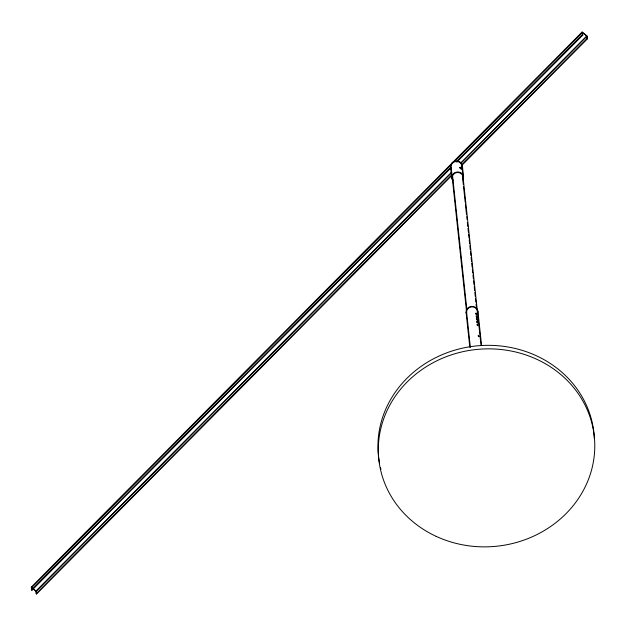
<?xml version="1.0" encoding="UTF-8"?>
<svg xmlns="http://www.w3.org/2000/svg" width="626" height="626" viewBox="0 0 626 626"><rect width="100%" height="100%" fill="white"/><g stroke="black" fill="none" stroke-linecap="round" stroke-linejoin="round"><path stroke-width="0.94" d="M461.824 168.621L460.251 167.173L461.753 168.691M451.307 167.627L31.989 590.201L31.597 589.872L31.3 587.118L582.125 32.02L587.094 36.128L587.384 38.882L461.385 165.859M451.033 165.1L31.723 587.665L31.989 590.201M454.476 161.633L582.54 32.568L586.718 36.018L587.384 38.882M31.597 589.872L450.908 167.298M456.417 161.751L582.415 34.766L582.125 32.02M456.816 162.079L582.814 35.095L582.54 32.568M451.745 175.57L36.566 593.98L36.167 593.651L35.893 591.124L451.769 172.025M460.72 163.003L586.718 36.018M36.566 593.98L36.269 591.234L451.456 172.823M461.088 163.112L587.094 36.128M36.167 593.651L451.346 175.241M461.675 164.834L586.985 38.554M461.245 168.457L459.899 167.525L461.378 169.067M460.141 167.494L460.603 167.721M459.789 167.87L460.212 168.073M475.752 313.939L475.494 313.603L475.862 313.947M476.104 316.099L477.435 317.186M476.402 318.853L477.724 319.941M476.981 324.338L477.865 325.066M475.862 313.235L477.145 314.44M476.691 321.6L477.575 322.327M478.162 335.333L479.047 336.06M476.183 312.977L477.067 313.712M476.472 315.731L477.356 316.459M476.769 318.477L477.654 319.205M477.059 321.224L477.943 321.96M461.198 168.989L460.227 168.175M477.974 322.656L477.888 322.922M477.348 320.301L476.48 319.581M477.638 323.055L476.769 322.327M477.935 325.786L477.059 325.066M477.051 317.554L476.183 316.834M479.078 336.765L478.241 336.06M476.245 313.603L476.691 314.08M477.708 322.46L477.176 321.991M582.415 34.766L582.814 35.095M31.3 587.118L36.269 591.234M33.115 588.823L35.893 591.124M476.981 316.842L476.55 316.459M477.278 319.596L476.848 319.205M460.775 167.87L461.221 168.417M460.431 168.253L460.799 168.707M477.176 313.876L477.38 314.299M477.474 316.623L477.677 317.046M477.763 319.377L477.967 319.8M478.061 322.124L478.264 322.546M476.809 314.252L477.004 314.659M477.098 316.999L477.302 317.421M477.395 319.753L477.599 320.176M462.364 165.546L463.537 176.54M477.959 311.498L481.582 345.466M461.824 165.624L480.979 344.887M462.371 175.875L463.31 184.623M463.514 186.564L465.181 202.104M465.384 204.053L466.526 214.734M466.738 216.682L467.043 219.593M467.356 222.512L467.771 226.393M467.982 228.341L468.397 232.223M468.6 234.163L469.015 238.052M469.226 239.993L469.641 243.882M469.852 245.822L470.267 249.711M470.47 251.652L470.885 255.541M471.096 257.482L471.511 261.371M471.714 263.311L472.137 267.2M472.34 269.141L472.755 273.022M472.966 274.97L473.381 278.852M473.585 280.8L473.999 284.681M474.211 286.63L474.625 290.511M474.837 292.452L475.251 296.341M475.455 298.281L475.87 302.17M476.081 304.111L476.496 308M452.637 176.399L466.863 309.494M470.369 347.414L451.064 166.719A5.415 4.945 -6.1 0 1 456.534 161.477A5.415 4.945 -6.1 0 1 461.871 166.649M450.579 167.306L451.753 178.3M466.057 312.139L469.79 347.078M380.944 469.406A108.345 98.9 -6.1 0 1 380.491 467.606M379.512 463.083A108.345 98.9 -6.1 0 1 474.782 346.1A108.345 98.9 -6.1 0 1 594.324 438.505M466.644 314.275A5.963 5.438 -6.1 0 1 471.472 306.411A5.963 5.438 -6.1 0 1 477.748 313.164M466.652 312.624A5.415 4.945 -6.1 0 1 471.793 306.881A5.415 4.945 -6.1 0 1 477.411 312.045M452.88 180.765A5.963 5.438 -6.1 0 1 453.388 173.692A5.963 5.438 -6.1 0 1 461.104 172.933A5.963 5.438 -6.1 0 1 462.958 179.779M451.103 168.879A5.963 5.438 -6.1 0 1 455.634 161.046A5.963 5.438 -6.1 0 1 462.34 167.228M453.021 180.077A5.415 4.945 -6.1 0 1 457.168 172.502A5.415 4.945 -6.1 0 1 462.692 179.114M436.181 536.372A108.345 98.9 -6.1 0 0 594.7 442.026A108.345 98.9 -6.1 0 0 428.755 365.177A108.345 98.9 -6.1 0 0 436.181 536.372"/></g></svg>
